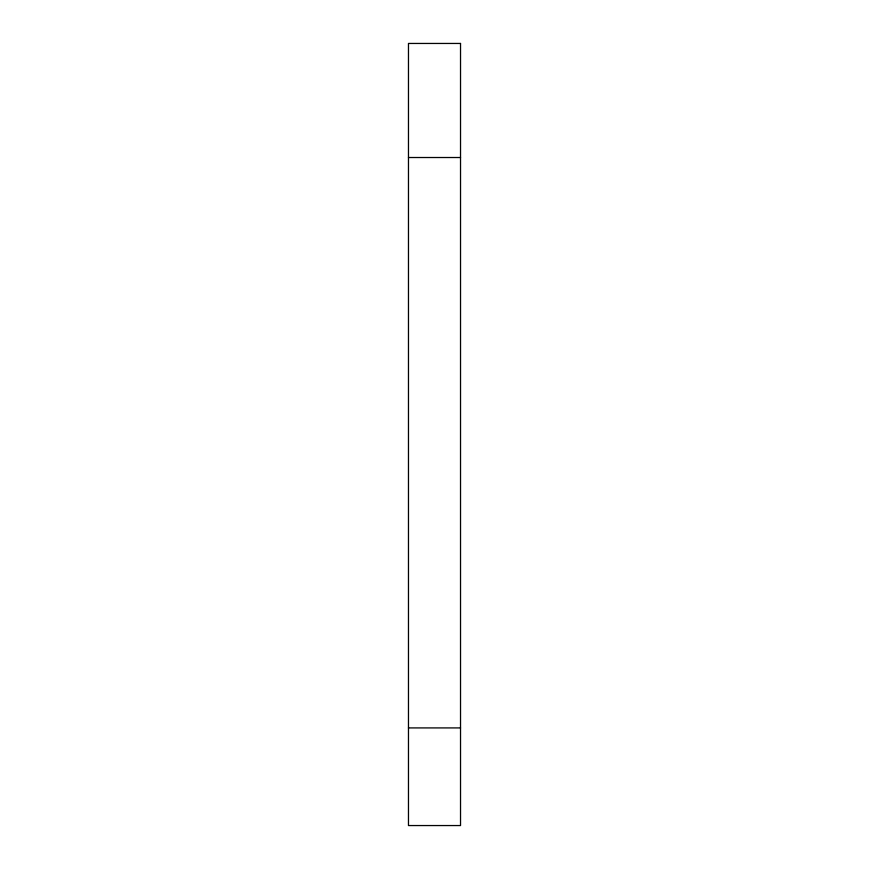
<?xml version="1.0" encoding="UTF-8"?>
<svg xmlns="http://www.w3.org/2000/svg" width="869" height="869" viewBox="0 0 869 869"><rect width="100%" height="100%" fill="white"/><g stroke="black" fill="none" stroke-linecap="round" stroke-linejoin="round"><path stroke-width="1.3" d="M408.473 157.517L460.527 157.517M408.473 727.918L460.527 727.918M460.527 43.45L408.473 43.45L408.473 825.55L460.527 825.55L460.527 43.45"/></g></svg>
